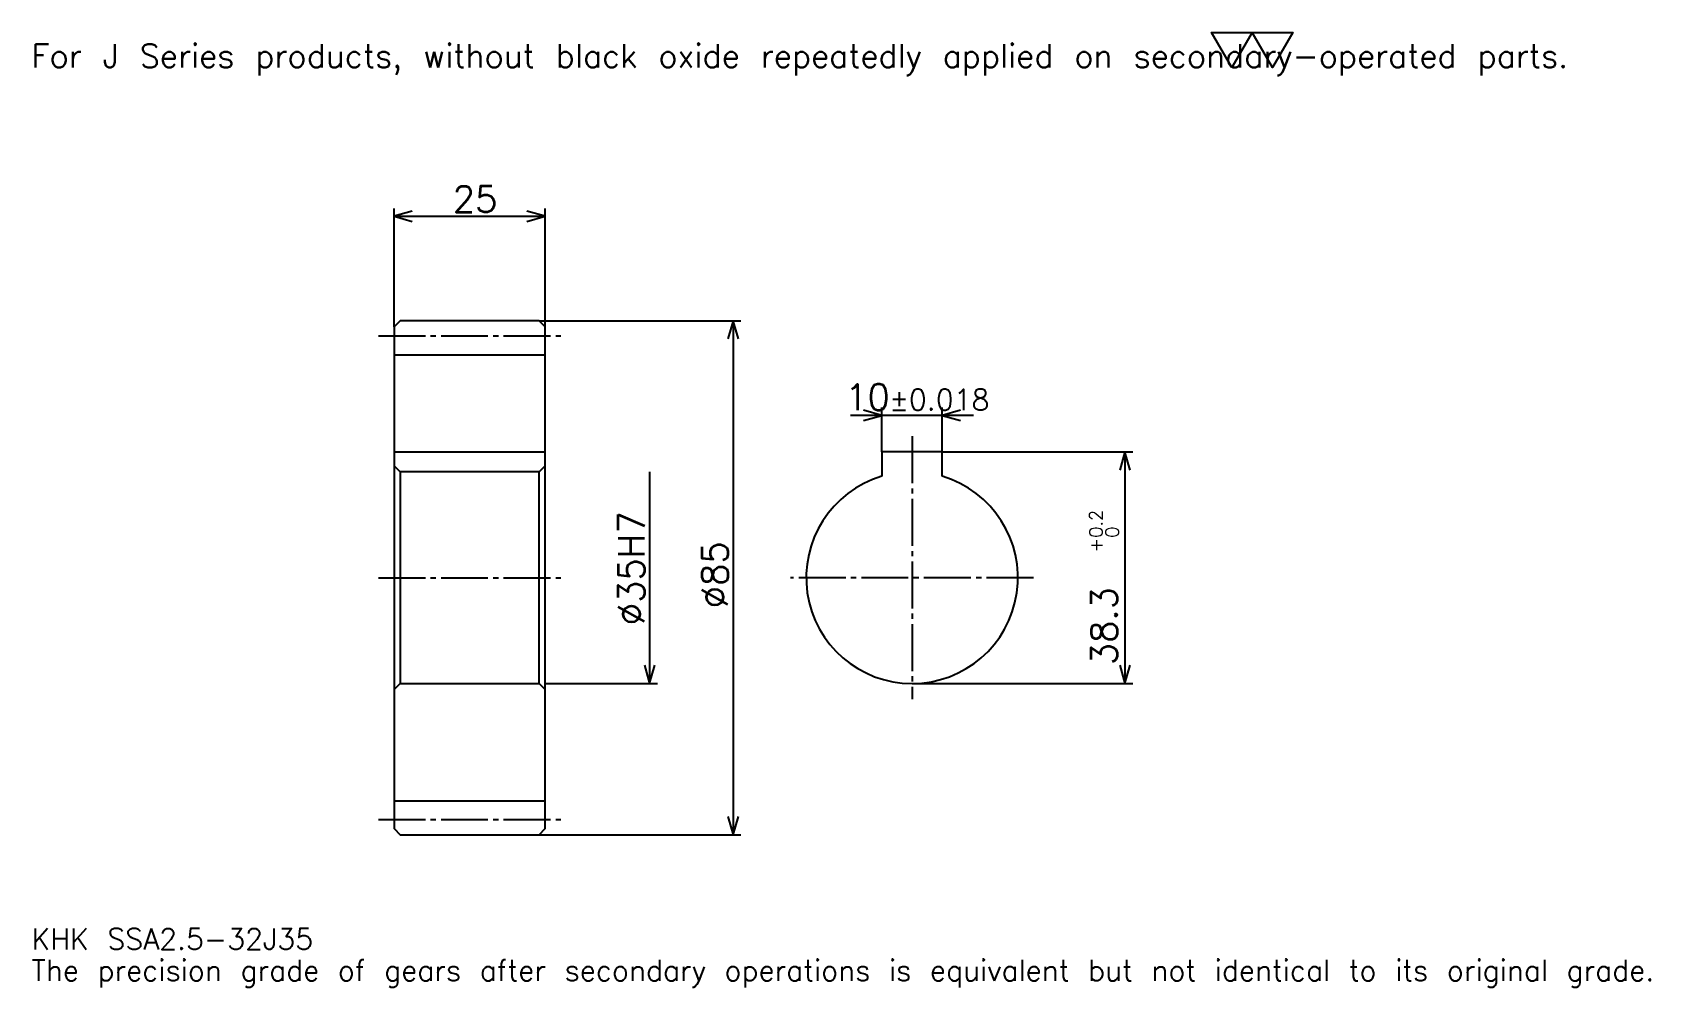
# Model space of a CAD drawing. Extents: x 9 to 276, y 3 to 161.
import ezdxf

# ---------------------------------------------------------------- set-up
doc = ezdxf.new("R2010")
doc.units = 0
doc.linetypes.add('DASHDOT', pattern=[10.353262, 7.764946, -0.862772, 0.862772, -0.862772])
doc.layers.get('0').update_dxf_attribs({"linetype": 'CONTINUOUS'})
doc.layers.add('DASHDOT', color=6, linetype='DASHDOT')
doc.styles.add('KANJI', font='TXT', dxfattribs={"bigfont": 'BIGFONT'})

msp = doc.modelspace()

# ---------------------------------------------------------------- linework, layer by layer
at = {"color": 5}
for p, q in [((68.566574, 113.454483), (68.566574, 132.004074)), ((93.566574, 113.454483), (93.566574, 132.004074)), ((68.566574, 130.709915), (93.566574, 130.709915)), ((68.566574, 112.454483), (68.566574, 113.454483)), ((92.566574, 113.454483), (93.566574, 113.454483)), ((93.566574, 113.454483), (125.920517, 113.454483)), ((93.566574, 112.454483), (93.566574, 113.454483)), ((124.626358, 113.454483), (124.626358, 28.454483)), ((149.20517, 91.754486), (149.20517, 99.088043)), ((159.20517, 91.754486), (159.20517, 99.088043)), ((164.38179, 97.793884), (144.028534, 97.793884)), ((159.20517, 91.754486), (190.696335, 91.754486)), ((189.402176, 91.754486), (189.402176, 53.454483)), ((110.822006, 88.454483), (110.822006, 53.454483)), ((93.566574, 53.454483), (112.116165, 53.454483)), ((154.20517, 53.454483), (190.696335, 53.454483)), ((92.566574, 28.454483), (93.566574, 28.454483)), ((93.566574, 28.454483), (125.920517, 28.454483))]:
    msp.add_line(p, q, dxfattribs=at)
at = {"color": 4}
for p, q in [((68.566574, 107.829483), (93.566574, 107.829483)), ((68.566574, 91.754486), (93.566574, 91.754486)), ((93.566574, 89.454483), (92.566574, 88.454483)), ((68.566574, 52.454483), (69.566574, 53.454483)), ((93.566574, 52.454483), (92.566574, 53.454483)), ((68.566574, 34.079483), (93.566574, 34.079483))]:
    msp.add_line(p, q, dxfattribs=at)
at = {"color": 7}
msp.add_lwpolyline([(207.065216, 155.29892), (203.700409, 161.131256), (217.159653, 161.131256), (213.79483, 155.29892), (210.430023, 161.131256), (207.065216, 155.29892)], dxfattribs=at)
at = {"color": 5}
for points in [[(71.586273, 131.572693), (68.566574, 130.709915), (71.586273, 129.847137)], [(90.546875, 129.847137), (93.566574, 130.709915), (90.546875, 131.572693)], [(125.489128, 110.434784), (124.626358, 113.454483), (123.763588, 110.434784)], [(146.185455, 96.931114), (149.20517, 97.793884), (146.185455, 98.656654)], [(162.224854, 98.656654), (159.20517, 97.793884), (162.224854, 96.931114)], [(190.264954, 88.734779), (189.402176, 91.754486), (188.539398, 88.734779)], [(109.959236, 56.474182), (110.822006, 53.454483), (111.684776, 56.474182)], [(188.539398, 56.474182), (189.402176, 53.454483), (190.264954, 56.474182)], [(123.763588, 31.474182), (124.626358, 28.454483), (125.489128, 31.474182)]]:
    msp.add_lwpolyline(points, dxfattribs=at)
at = {"color": 4}
for points in [[(68.566574, 52.454483), (68.566574, 29.454483), (69.566574, 28.454483), (92.566574, 28.454483), (93.566574, 29.454483), (93.566574, 112.454483), (92.566574, 113.454483), (69.566574, 113.454483), (68.566574, 112.454483), (68.566574, 52.454483)], [(159.20517, 87.724991), (159.20517, 91.754486), (149.20517, 91.754486), (149.20517, 87.724991)], [(68.566574, 89.454483), (69.566574, 88.454483), (69.566574, 53.454483), (92.566574, 53.454483), (92.566574, 88.454483), (69.566574, 88.454483)]]:
    msp.add_lwpolyline(points, dxfattribs=at)
msp.add_arc((154.20517, 70.954483), 17.5, 106.60154993, 73.39845007, dxfattribs=at)
at = {"layer": 'DASHDOT', "color": 7}
for p, q in [((65.978256, 110.954483), (96.154892, 110.954483)), ((154.20517, 94.342796), (154.20517, 50.866165)), ((65.978256, 70.954483), (96.154892, 70.954483)), ((174.293488, 70.954483), (134.116852, 70.954483)), ((65.978256, 30.954483), (96.154892, 30.954483))]:
    msp.add_line(p, q, dxfattribs=at)

# ---------------------------------------------------------------- texts
at = {"color": 7, "style": 'KANJI'}
for s, height, p in [('For J Series products, without black oxide repeatedly applied on secondary-operated parts.', 3.882473, (8.627717, 155.29892)), ('25', 4.313859, (78.262566, 131.400131)), ('10', 4.313859, (143.143585, 98.656654)), ('%%p0.018', 3.451087, (150.433472, 98.656654)), ('KHK SSA2.5-32J35', 3.451087, (8.627717, 9.490489)), ('The precision grade of gears after secondary operations is equivalent but not identical to its original grade.', 3.451087, (8.627717, 4.313859))]:
    msp.add_text(s, height=height, dxfattribs=at).set_placement(p)
for s, height, p in [('%%c35H7', 4.313859, (109.959236, 63.081692)), ('0.2', 2.156929, (185.692261, 77.561974)), ('0', 2.156929, (188.366852, 77.561974)), ('%%c85', 4.313859, (123.763588, 65.885696)), ('+', 2.156929, (185.692261, 75.14621)), ('38.3', 4.313859, (188.108017, 56.474125))]:
    msp.add_text(s, height=height, rotation=90, dxfattribs=at).set_placement(p)

doc.saveas('drawing.dxf')
